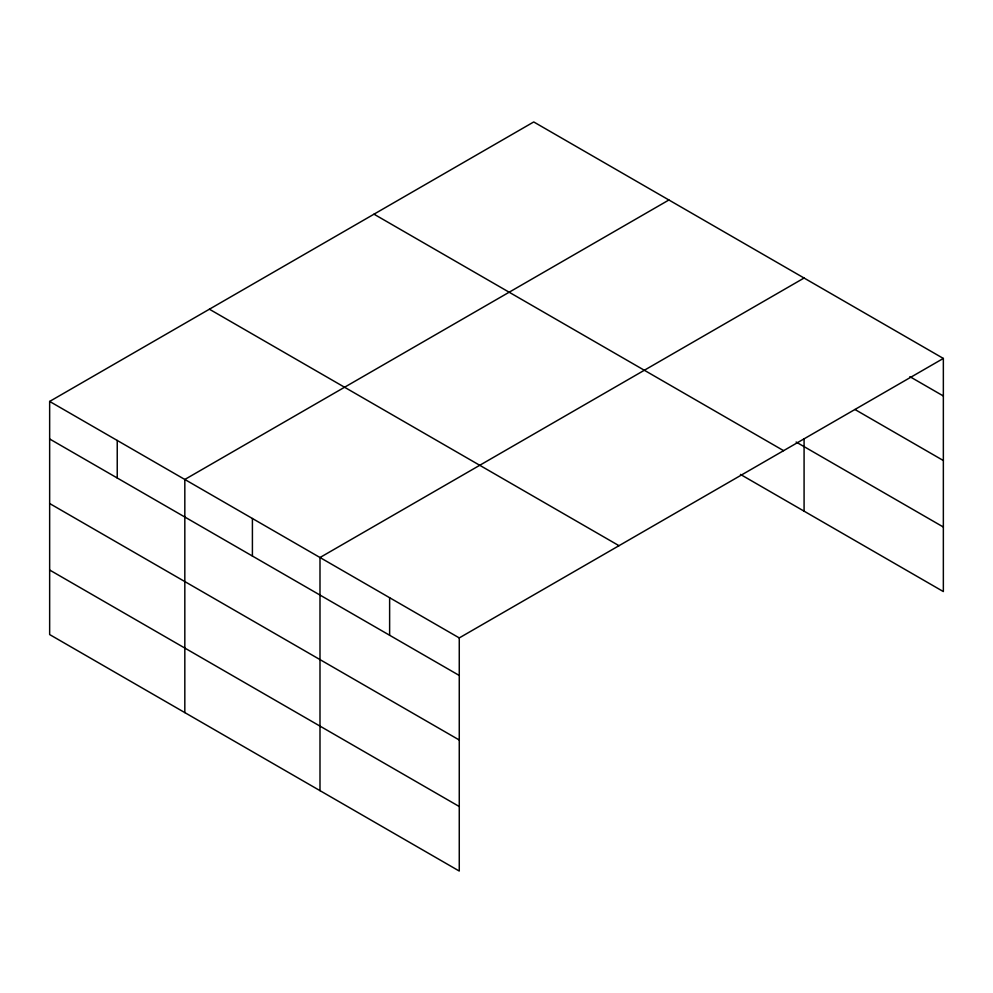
<?xml version="1.0" encoding="UTF-8"?>
<svg xmlns="http://www.w3.org/2000/svg" width="993" height="993" viewBox="0 0 993 993"><rect width="100%" height="100%" fill="white"/><g stroke="black" fill="none" stroke-linecap="round" stroke-linejoin="round"><path stroke-width="1.49" d="M943.35 358.436L533.737 121.953L49.65 401.433L49.65 634.564L459.262 871.047L459.262 637.916L943.35 358.436L943.35 591.567L740.468 474.431M668.91 199.99L184.822 479.47L184.822 712.602M804.082 278.028L319.994 557.52L319.994 790.651M909.873 376.657L943.35 395.984M854.973 409.501L943.35 460.529M796.125 442.034L943.35 527.022M373.989 214.178L783.601 450.661M209.399 309.208L619.011 545.691M49.65 401.433L459.262 637.916M49.65 438.98L459.262 675.463M49.65 503.525L459.262 740.008M49.65 570.019L459.262 806.515M804.082 438.881L804.082 511.159M389.628 597.712L389.628 635.272M252.408 518.495L252.408 556.043M117.236 440.458L117.236 478.005"/></g></svg>
